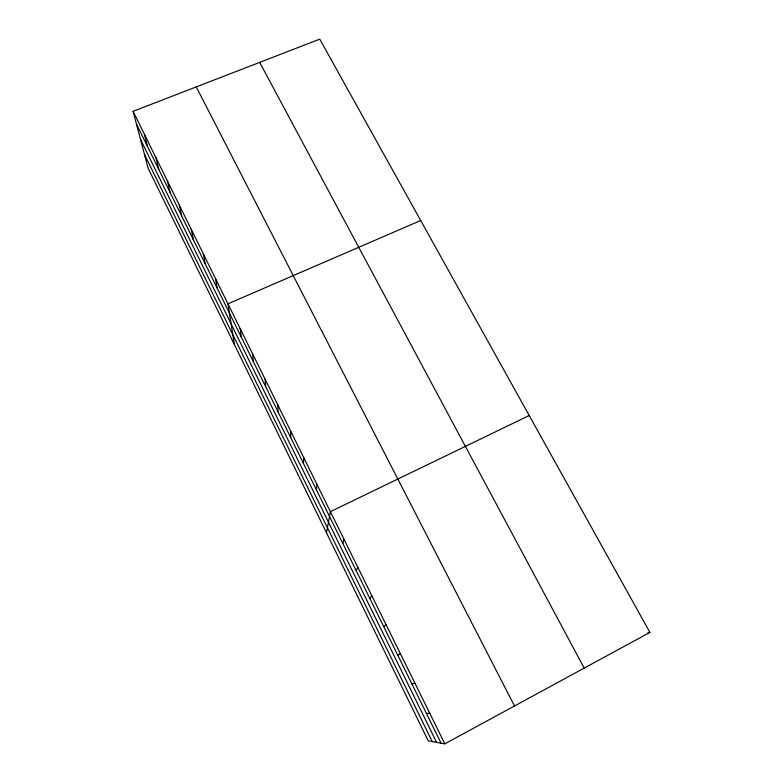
<?xml version="1.0" encoding="UTF-8"?>
<svg xmlns="http://www.w3.org/2000/svg" width="783" height="783" viewBox="0 0 783 783"><rect width="100%" height="100%" fill="white"/><g stroke="black" fill="none" stroke-linecap="round" stroke-linejoin="round"><path stroke-width="1.17" d="M303.481 463.546L303.735 457.575M316.41 489.815L316.968 484.432M326.511 532.851L330.397 511.661L529.21 415.519M342.797 543.441L344.001 539.272M356.255 570.797L357.792 567.264M369.909 598.535L371.788 595.657M383.739 626.664L385.98 624.452M397.774 655.175L400.377 653.658M444.822 743.85L649.91 632.4L319.767 39.15L133.09 111.323L148.114 168.208L428.281 740.865L444.822 743.85L133.09 111.323M420.696 220.512L227.961 303.824L234.362 344.5M412.005 684.097L414.98 683.285M647.795 632.899L649.91 632.4M426.432 713.421L429.789 713.352M259.682 62.376L584.196 668.114M196.239 86.903L514.5 705.992M136.457 124.076L441.064 743.175M140.509 139.403L436.591 742.362M144.463 154.388L432.245 741.579M144.415 134.294L147.566 146.646M155.886 157.569L158.812 169.5M167.503 181.147L170.195 192.647M179.278 205.038L181.734 216.098M191.209 229.243L193.421 239.843M203.296 253.77L205.254 263.9M215.55 278.631L217.253 288.281M240.175 328.606L241.35 337.258M252.547 353.71L253.457 361.863M265.085 379.158L265.721 386.782M277.799 404.938L278.141 412.034M290.679 431.081L290.728 437.619"/></g></svg>
